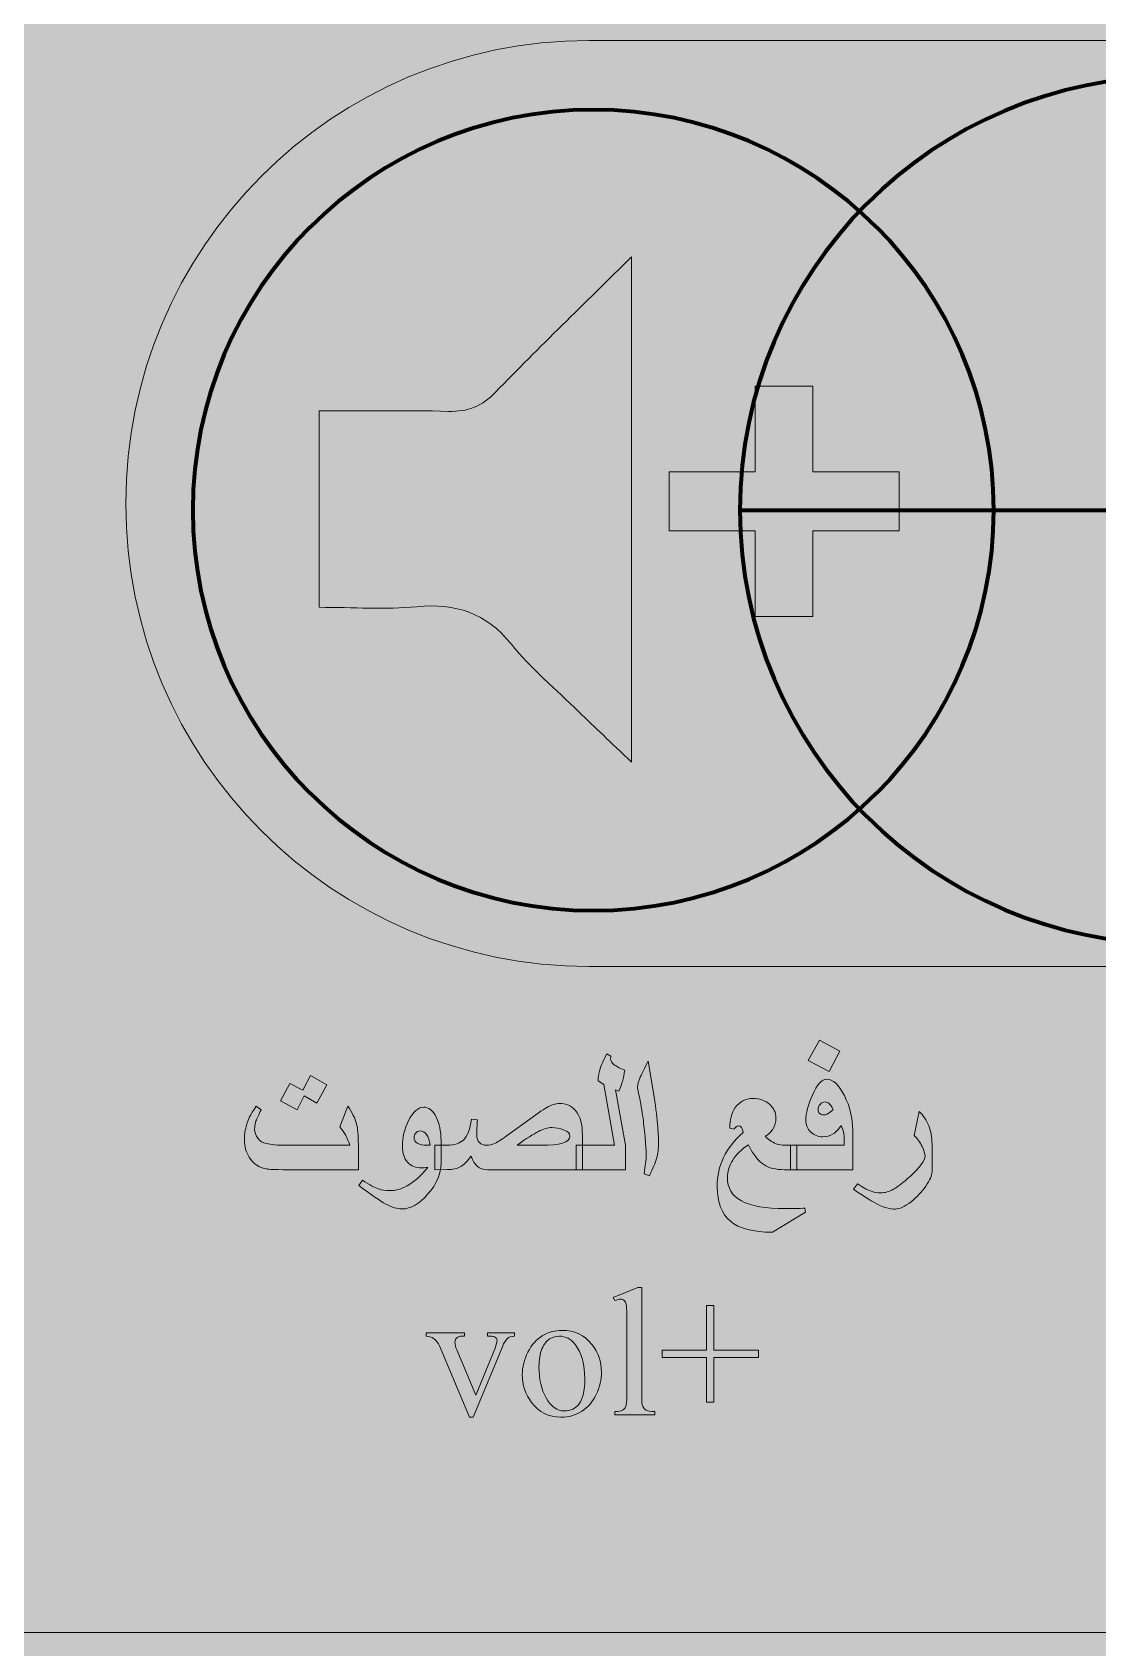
# Model space of a CAD drawing. Header units: inches. Extents: x -1481 to -429, y -1676 to -696.
# Drawn here: x -809.49 to -784.88, y -752 to -714.68 of the extents above; entities that cross this region are included whole.
import ezdxf

# ---------------------------------------------------------------- set-up
doc = ezdxf.new("R2010")
doc.units = ezdxf.units.IN
doc.header["$MEASUREMENT"] = 0
doc.layers.add('Layer 1', color=7, linetype='Continuous')

# ---------------------------------------------------------------- blocks, each defined once
blk = doc.blocks.new('block 233')
at = {"layer": 'Layer 1', "true_color": 0x009344}
h = blk.add_hatch(color=114, dxfattribs=at)
h.dxf.hatch_style = 2
h.paths.add_polyline_path([(-693.785, -985.727), (-933.785, -985.727), (-933.785, -695.727), (-693.785, -695.727)])
at = {"layer": 'Layer 1', "true_color": 0x008345}
h = blk.add_hatch(color=116, dxfattribs=at)
h.dxf.hatch_style = 2
h.paths.add_polyline_path([(-693.785, -751.646), (-933.785, -751.646), (-933.785, -695.727), (-693.785, -695.727)])
at = {"layer": 'Layer 1', "lineweight": 0}
blk.add_lwpolyline([(-693.785, -751.646), (-933.785, -751.646), (-933.785, -695.727), (-693.785, -695.727), (-693.785, -751.646)], dxfattribs=at)
blk = doc.blocks.new('block 236')
at = {"layer": 'Layer 1', "color": 109, "lineweight": 120, "true_color": 0x166634}
for points in [[(-783.127, -715.699), (-783.127, -735.734)], [(-793.144, -725.716), (-773.109, -725.716)]]:
    blk.add_lwpolyline(points, dxfattribs=at)
blk.add_open_spline([(-773.109, -725.716), (-773.109, -731.249), (-777.594, -735.734), (-783.127, -735.734), (-788.659, -735.734), (-793.144, -731.249), (-793.144, -725.716), (-793.144, -720.184), (-788.659, -715.699), (-783.127, -715.699), (-777.594, -715.699), (-773.109, -720.184), (-773.109, -725.716)], degree=3, knots=[0, 0, 0, 0, 1, 1, 1, 2, 2, 2, 3, 3, 3, 4, 4, 4, 4], dxfattribs=at)
blk = doc.blocks.new('block 234')
at = {"layer": 'Layer 1'}
blk.add_blockref('block 236', (0, 0), dxfattribs=at)
blk = doc.blocks.new('block 250')
at = {"layer": 'Layer 1', "lineweight": 0}
for points in [[(-790.84, -738.219), (-791.088, -738.682), (-791.572, -738.43), (-791.307, -737.963), (-790.84, -738.219)], [(-802.689, -738.992), (-802.916, -739.414), (-803.21, -739.248), (-803.375, -739.575), (-803.759, -739.364), (-803.544, -738.963), (-803.238, -739.116), (-803.065, -738.781), (-802.689, -738.992)]]:
    blk.add_lwpolyline(points, dxfattribs=at)
for points, knots in [([(-795.791, -740.954), (-795.791, -740.954), (-796.928, -740.954), (-796.928, -740.954), (-796.928, -740.954), (-796.928, -740.391), (-796.928, -740.391), (-796.928, -740.391), (-796.039, -740.391), (-796.039, -740.391), (-796.039, -740.391), (-796.289, -738.988), (-796.289, -738.988), (-796.289, -738.988), (-796.421, -738.901), (-796.421, -738.901), (-796.421, -738.82), (-796.409, -738.738), (-796.384, -738.655), (-796.352, -738.55), (-796.299, -738.426), (-796.223, -738.281), (-796.223, -738.281), (-796.128, -738.33), (-796.128, -738.33), (-796.128, -738.339), (-796.131, -738.361), (-796.136, -738.397), (-796.136, -738.442), (-796.107, -738.486), (-796.049, -738.529), (-795.998, -738.567), (-795.917, -738.61), (-795.805, -738.657), (-795.818, -738.745), (-795.836, -738.831), (-795.86, -738.915), (-795.884, -739), (-795.911, -739.075), (-795.942, -739.141), (-795.942, -739.141), (-796.016, -739.112), (-796.016, -739.112), (-796.016, -739.112), (-795.791, -740.391), (-795.791, -740.391), (-795.791, -740.391), (-795.791, -740.954), (-795.791, -740.954)], [0, 0, 0, 0, 1, 1, 1, 2, 2, 2, 3, 3, 3, 4, 4, 4, 5, 5, 5, 6, 6, 6, 7, 7, 7, 8, 8, 8, 9, 9, 9, 10, 10, 10, 11, 11, 11, 12, 12, 12, 13, 13, 13, 14, 14, 14, 15, 15, 15, 16, 16, 16, 16]), ([(-795.026, -740.352), (-795.026, -740.475), (-795.041, -740.587), (-795.069, -740.688), (-795.098, -740.789), (-795.154, -740.925), (-795.237, -741.096), (-795.237, -741.096), (-795.361, -741.047), (-795.361, -741.047), (-795.328, -740.87), (-795.311, -740.727), (-795.311, -740.617), (-795.311, -740.533), (-795.318, -740.409), (-795.332, -740.247), (-795.346, -740.084), (-795.363, -739.923), (-795.384, -739.764), (-795.404, -739.605), (-795.438, -739.415), (-795.485, -739.195), (-795.501, -739.117), (-795.51, -739.064), (-795.51, -739.035), (-795.51, -738.993), (-795.488, -738.92), (-795.446, -738.817), (-795.403, -738.715), (-795.343, -738.59), (-795.266, -738.444), (-795.266, -738.444), (-795.142, -739.176), (-795.142, -739.176), (-795.096, -739.454), (-795.065, -739.695), (-795.047, -739.899), (-795.033, -740.056), (-795.026, -740.207), (-795.026, -740.352)], [0, 0, 0, 0, 1, 1, 1, 2, 2, 2, 3, 3, 3, 4, 4, 4, 5, 5, 5, 6, 6, 6, 7, 7, 7, 8, 8, 8, 9, 9, 9, 10, 10, 10, 11, 11, 11, 12, 12, 12, 13, 13, 13, 13]), ([(-790.541, -740.954), (-790.541, -740.954), (-791.975, -740.954), (-791.975, -740.954), (-791.975, -740.954), (-791.975, -740.391), (-791.975, -740.391), (-791.975, -740.391), (-790.735, -740.391), (-790.735, -740.391), (-790.735, -740.271), (-790.738, -740.186), (-790.745, -740.135), (-790.756, -740.056), (-790.779, -739.988), (-790.813, -739.93), (-790.857, -740.016), (-790.917, -740.081), (-790.991, -740.127), (-791.066, -740.172), (-791.145, -740.195), (-791.229, -740.195), (-791.339, -740.195), (-791.432, -740.158), (-791.508, -740.085), (-791.584, -740.012), (-791.622, -739.921), (-791.622, -739.81), (-791.622, -739.648), (-791.572, -739.455), (-791.473, -739.232), (-791.364, -738.986), (-791.254, -738.864), (-791.142, -738.864), (-790.997, -738.864), (-790.861, -738.99), (-790.733, -739.242), (-790.605, -739.494), (-790.541, -739.761), (-790.541, -740.042), (-790.541, -740.042), (-790.541, -740.954), (-790.541, -740.954)], [0, 0, 0, 0, 1, 1, 1, 2, 2, 2, 3, 3, 3, 4, 4, 4, 5, 5, 5, 6, 6, 6, 7, 7, 7, 8, 8, 8, 9, 9, 9, 10, 10, 10, 11, 11, 11, 12, 12, 12, 13, 13, 13, 14, 14, 14, 14]), ([(-791.632, -741.935), (-791.632, -741.935), (-792.393, -742.398), (-792.393, -742.398), (-792.84, -742.398), (-793.165, -742.314), (-793.367, -742.145), (-793.569, -741.976), (-793.67, -741.712), (-793.67, -741.353), (-793.67, -741.102), (-793.622, -740.875), (-793.525, -740.672), (-793.429, -740.47), (-793.277, -740.278), (-793.071, -740.096), (-793.087, -739.994), (-793.124, -739.943), (-793.182, -739.943), (-793.204, -739.943), (-793.222, -739.949), (-793.234, -739.961), (-793.25, -739.982), (-793.266, -740.001), (-793.281, -740.017), (-793.281, -740.017), (-793.381, -739.997), (-793.381, -739.997), (-793.381, -739.805), (-793.338, -739.646), (-793.253, -739.521), (-793.156, -739.381), (-793.021, -739.31), (-792.847, -739.31), (-792.693, -739.31), (-792.566, -739.353), (-792.465, -739.438), (-792.364, -739.524), (-792.314, -739.634), (-792.314, -739.769), (-792.314, -739.85), (-792.335, -739.928), (-792.376, -740.001), (-792.422, -740.081), (-792.484, -740.14), (-792.562, -740.178), (-792.493, -740.258), (-792.409, -740.317), (-792.31, -740.354), (-792.242, -740.379), (-792.179, -740.391), (-792.12, -740.391), (-792.12, -740.391), (-791.83, -740.391), (-791.83, -740.391), (-791.83, -740.391), (-791.83, -740.954), (-791.83, -740.954), (-791.83, -740.954), (-792.12, -740.954), (-792.12, -740.954), (-792.317, -740.954), (-792.475, -740.915), (-792.593, -740.838), (-792.725, -740.752), (-792.845, -740.6), (-792.951, -740.381), (-793.105, -740.483), (-793.224, -740.6), (-793.308, -740.731), (-793.392, -740.863), (-793.434, -740.997), (-793.434, -741.133), (-793.434, -741.377), (-793.327, -741.558), (-793.111, -741.676), (-792.895, -741.794), (-792.555, -741.853), (-792.091, -741.853), (-792.019, -741.853), (-791.943, -741.852), (-791.863, -741.851), (-791.784, -741.849), (-791.711, -741.847), (-791.644, -741.844), (-791.644, -741.844), (-791.632, -741.935), (-791.632, -741.935)], [0, 0, 0, 0, 1, 1, 1, 2, 2, 2, 3, 3, 3, 4, 4, 4, 5, 5, 5, 6, 6, 6, 7, 7, 7, 8, 8, 8, 9, 9, 9, 10, 10, 10, 11, 11, 11, 12, 12, 12, 13, 13, 13, 14, 14, 14, 15, 15, 15, 16, 16, 16, 17, 17, 17, 18, 18, 18, 19, 19, 19, 20, 20, 20, 21, 21, 21, 22, 22, 22, 23, 23, 23, 24, 24, 24, 25, 25, 25, 26, 26, 26, 27, 27, 27, 28, 28, 28, 29, 29, 29, 29]), ([(-801.959, -740.954), (-801.959, -740.954), (-803.693, -740.954), (-803.693, -740.954), (-803.86, -740.954), (-803.971, -740.951), (-804.025, -740.945), (-804.079, -740.94), (-804.138, -740.925), (-804.202, -740.902), (-804.315, -740.863), (-804.408, -740.785), (-804.481, -740.666), (-804.554, -740.548), (-804.59, -740.415), (-804.59, -740.269), (-804.59, -740.213), (-804.588, -740.162), (-804.582, -740.117), (-804.577, -740.073), (-804.566, -740.02), (-804.549, -739.959), (-804.526, -739.87), (-804.499, -739.795), (-804.47, -739.734), (-804.442, -739.673), (-804.391, -739.591), (-804.317, -739.488), (-804.317, -739.488), (-804.202, -739.571), (-804.202, -739.571), (-804.261, -739.68), (-804.301, -739.766), (-804.323, -739.829), (-804.344, -739.892), (-804.355, -739.955), (-804.355, -740.017), (-804.355, -740.096), (-804.33, -740.166), (-804.279, -740.229), (-804.229, -740.292), (-804.163, -740.333), (-804.082, -740.352), (-804.034, -740.364), (-803.971, -740.374), (-803.893, -740.381), (-803.815, -740.388), (-803.733, -740.391), (-803.648, -740.391), (-803.648, -740.391), (-802.153, -740.391), (-802.153, -740.391), (-802.192, -740.287), (-802.224, -740.212), (-802.248, -740.168), (-802.277, -740.116), (-802.324, -740.049), (-802.389, -739.968), (-802.389, -739.968), (-802.203, -739.488), (-802.203, -739.488), (-802.1, -739.635), (-802.032, -739.771), (-802, -739.893), (-801.973, -740.001), (-801.959, -740.159), (-801.959, -740.369), (-801.959, -740.369), (-801.959, -740.954), (-801.959, -740.954)], [0, 0, 0, 0, 1, 1, 1, 2, 2, 2, 3, 3, 3, 4, 4, 4, 5, 5, 5, 6, 6, 6, 7, 7, 7, 8, 8, 8, 9, 9, 9, 10, 10, 10, 11, 11, 11, 12, 12, 12, 13, 13, 13, 14, 14, 14, 15, 15, 15, 16, 16, 16, 17, 17, 17, 18, 18, 18, 19, 19, 19, 20, 20, 20, 21, 21, 21, 22, 22, 22, 23, 23, 23, 23]), ([(-800.049, -740.811), (-800.049, -741.048), (-800.15, -741.282), (-800.351, -741.514), (-800.552, -741.745), (-800.75, -741.861), (-800.946, -741.861), (-801.06, -741.861), (-801.186, -741.824), (-801.321, -741.751), (-801.457, -741.678), (-801.665, -741.534), (-801.947, -741.319), (-801.947, -741.319), (-801.86, -741.2), (-801.86, -741.2), (-801.711, -741.299), (-801.589, -741.365), (-801.494, -741.398), (-801.415, -741.426), (-801.326, -741.439), (-801.227, -741.439), (-801.094, -741.439), (-800.961, -741.402), (-800.83, -741.328), (-800.676, -741.24), (-800.516, -741.098), (-800.351, -740.902), (-800.409, -740.91), (-800.457, -740.914), (-800.495, -740.914), (-800.632, -740.914), (-800.74, -740.87), (-800.821, -740.781), (-800.902, -740.692), (-800.942, -740.571), (-800.942, -740.418), (-800.942, -740.211), (-800.894, -740.012), (-800.799, -739.821), (-800.696, -739.613), (-800.578, -739.509), (-800.446, -739.509), (-800.336, -739.509), (-800.242, -739.584), (-800.165, -739.734), (-800.088, -739.884), (-800.049, -740.065), (-800.049, -740.278), (-800.049, -740.278), (-800.049, -740.811), (-800.049, -740.811)], [0, 0, 0, 0, 1, 1, 1, 2, 2, 2, 3, 3, 3, 4, 4, 4, 5, 5, 5, 6, 6, 6, 7, 7, 7, 8, 8, 8, 9, 9, 9, 10, 10, 10, 11, 11, 11, 12, 12, 12, 13, 13, 13, 14, 14, 14, 15, 15, 15, 16, 16, 16, 17, 17, 17, 17]), ([(-796.783, -740.954), (-796.783, -740.954), (-798.972, -740.954), (-798.972, -740.954), (-799.07, -740.954), (-799.148, -740.929), (-799.207, -740.88), (-799.265, -740.831), (-799.315, -740.752), (-799.357, -740.641), (-799.445, -740.764), (-799.529, -740.847), (-799.609, -740.892), (-799.682, -740.932), (-799.778, -740.951), (-799.898, -740.951), (-799.898, -740.951), (-800.194, -740.954), (-800.194, -740.954), (-800.194, -740.954), (-800.194, -740.391), (-800.194, -740.391), (-800.194, -740.391), (-799.898, -740.389), (-799.898, -740.389), (-799.738, -740.389), (-799.617, -740.349), (-799.534, -740.269), (-799.438, -740.176), (-799.376, -740.014), (-799.348, -739.786), (-799.348, -739.786), (-799.208, -739.806), (-799.208, -739.806), (-799.212, -739.856), (-799.215, -739.896), (-799.216, -739.926), (-799.222, -740.017), (-799.224, -740.09), (-799.224, -740.145), (-799.224, -740.224), (-799.204, -740.285), (-799.162, -740.327), (-799.121, -740.37), (-799.066, -740.391), (-798.999, -740.391), (-798.931, -740.391), (-798.869, -740.378), (-798.812, -740.35), (-798.755, -740.322), (-798.665, -740.265), (-798.542, -740.178), (-798.542, -740.178), (-797.802, -739.649), (-797.802, -739.649), (-797.715, -739.587), (-797.65, -739.543), (-797.606, -739.517), (-797.505, -739.456), (-797.408, -739.426), (-797.314, -739.426), (-797.16, -739.426), (-797.037, -739.48), (-796.944, -739.589), (-796.837, -739.716), (-796.783, -739.907), (-796.783, -740.162), (-796.783, -740.162), (-796.783, -740.954), (-796.783, -740.954)], [0, 0, 0, 0, 1, 1, 1, 2, 2, 2, 3, 3, 3, 4, 4, 4, 5, 5, 5, 6, 6, 6, 7, 7, 7, 8, 8, 8, 9, 9, 9, 10, 10, 10, 11, 11, 11, 12, 12, 12, 13, 13, 13, 14, 14, 14, 15, 15, 15, 16, 16, 16, 17, 17, 17, 18, 18, 18, 19, 19, 19, 20, 20, 20, 21, 21, 21, 22, 22, 22, 23, 23, 23, 23]), ([(-790.989, -739.562), (-791.026, -739.498), (-791.059, -739.453), (-791.087, -739.427), (-791.116, -739.402), (-791.146, -739.389), (-791.179, -739.389), (-791.221, -739.389), (-791.258, -739.407), (-791.291, -739.445), (-791.324, -739.482), (-791.341, -739.525), (-791.341, -739.575), (-791.341, -739.607), (-791.328, -739.633), (-791.302, -739.654), (-791.277, -739.676), (-791.244, -739.686), (-791.204, -739.686), (-791.172, -739.686), (-791.14, -739.677), (-791.108, -739.659), (-791.076, -739.64), (-791.036, -739.608), (-790.989, -739.562)], [0, 0, 0, 0, 1, 1, 1, 2, 2, 2, 3, 3, 3, 4, 4, 4, 5, 5, 5, 6, 6, 6, 7, 7, 7, 8, 8, 8, 8]), ([(-788.709, -741.001), (-788.709, -741.085), (-788.757, -741.196), (-788.854, -741.335), (-788.95, -741.473), (-789.063, -741.594), (-789.193, -741.696), (-789.336, -741.809), (-789.459, -741.865), (-789.561, -741.865), (-789.682, -741.865), (-789.812, -741.831), (-789.951, -741.762), (-790.073, -741.703), (-790.262, -741.584), (-790.52, -741.406), (-790.52, -741.406), (-790.433, -741.278), (-790.433, -741.278), (-790.309, -741.361), (-790.209, -741.417), (-790.133, -741.446), (-790.058, -741.474), (-789.976, -741.489), (-789.887, -741.489), (-789.792, -741.489), (-789.697, -741.462), (-789.602, -741.408), (-789.507, -741.355), (-789.377, -741.255), (-789.213, -741.109), (-788.985, -740.905), (-788.87, -740.748), (-788.87, -740.637), (-788.87, -740.582), (-788.892, -740.51), (-788.937, -740.42), (-788.986, -740.318), (-789.047, -740.234), (-789.118, -740.166), (-789.118, -740.166), (-789.003, -739.608), (-789.003, -739.608), (-788.909, -739.704), (-788.837, -739.815), (-788.786, -739.941), (-788.735, -740.066), (-788.709, -740.209), (-788.709, -740.369), (-788.709, -740.369), (-788.709, -741.001), (-788.709, -741.001)], [0, 0, 0, 0, 1, 1, 1, 2, 2, 2, 3, 3, 3, 4, 4, 4, 5, 5, 5, 6, 6, 6, 7, 7, 7, 8, 8, 8, 9, 9, 9, 10, 10, 10, 11, 11, 11, 12, 12, 12, 13, 13, 13, 14, 14, 14, 15, 15, 15, 16, 16, 16, 17, 17, 17, 17]), ([(-800.297, -740.391), (-800.336, -740.169), (-800.414, -740.059), (-800.533, -740.059), (-800.575, -740.059), (-800.61, -740.075), (-800.635, -740.109), (-800.661, -740.143), (-800.673, -740.18), (-800.673, -740.22), (-800.673, -740.269), (-800.646, -740.31), (-800.592, -740.343), (-800.537, -740.375), (-800.465, -740.391), (-800.376, -740.391), (-800.376, -740.391), (-800.297, -740.391), (-800.297, -740.391)], [0, 0, 0, 0, 1, 1, 1, 2, 2, 2, 3, 3, 3, 4, 4, 4, 5, 5, 5, 6, 6, 6, 6]), ([(-797.072, -740.18), (-797.072, -740.118), (-797.121, -740.068), (-797.219, -740.03), (-797.301, -739.998), (-797.391, -739.982), (-797.492, -739.982), (-797.583, -739.982), (-797.685, -740.011), (-797.799, -740.07), (-797.913, -740.128), (-798.078, -740.236), (-798.294, -740.391), (-798.294, -740.391), (-797.753, -740.391), (-797.753, -740.391), (-797.299, -740.391), (-797.072, -740.321), (-797.072, -740.18)], [0, 0, 0, 0, 1, 1, 1, 2, 2, 2, 3, 3, 3, 4, 4, 4, 5, 5, 5, 6, 6, 6, 6])]:
    blk.add_open_spline(points, degree=3, knots=knots, dxfattribs=at)
blk = doc.blocks.new('block 252')
at = {"layer": 'Layer 1', "lineweight": 0}
blk.add_lwpolyline([(-793.916, -746.324), (-793.916, -745.293), (-794.945, -745.293), (-794.945, -745.123), (-793.916, -745.123), (-793.916, -744.096), (-793.75, -744.096), (-793.75, -745.123), (-792.717, -745.123), (-792.717, -745.293), (-793.75, -745.293), (-793.75, -746.324), (-793.916, -746.324)], dxfattribs=at)
for points, knots in [([(-795.414, -743.676), (-795.414, -743.676), (-795.414, -746.188), (-795.414, -746.188), (-795.414, -746.306), (-795.406, -746.385), (-795.388, -746.423), (-795.371, -746.462), (-795.345, -746.491), (-795.309, -746.511), (-795.273, -746.531), (-795.206, -746.541), (-795.108, -746.541), (-795.108, -746.541), (-795.108, -746.616), (-795.108, -746.616), (-795.108, -746.616), (-796.036, -746.616), (-796.036, -746.616), (-796.036, -746.616), (-796.036, -746.541), (-796.036, -746.541), (-795.95, -746.541), (-795.89, -746.532), (-795.859, -746.514), (-795.827, -746.496), (-795.802, -746.467), (-795.784, -746.425), (-795.766, -746.384), (-795.757, -746.305), (-795.757, -746.188), (-795.757, -746.188), (-795.757, -744.468), (-795.757, -744.468), (-795.757, -744.254), (-795.762, -744.123), (-795.772, -744.074), (-795.781, -744.025), (-795.797, -743.992), (-795.818, -743.974), (-795.84, -743.956), (-795.867, -743.947), (-795.9, -743.947), (-795.936, -743.947), (-795.981, -743.958), (-796.036, -743.98), (-796.036, -743.98), (-796.071, -743.908), (-796.071, -743.908), (-796.071, -743.908), (-795.507, -743.676), (-795.507, -743.676), (-795.507, -743.676), (-795.414, -743.676), (-795.414, -743.676)], [0, 0, 0, 0, 1, 1, 1, 2, 2, 2, 3, 3, 3, 4, 4, 4, 5, 5, 5, 6, 6, 6, 7, 7, 7, 8, 8, 8, 9, 9, 9, 10, 10, 10, 11, 11, 11, 12, 12, 12, 13, 13, 13, 14, 14, 14, 15, 15, 15, 16, 16, 16, 17, 17, 17, 18, 18, 18, 18]), ([(-800.396, -744.722), (-800.396, -744.722), (-799.505, -744.722), (-799.505, -744.722), (-799.505, -744.722), (-799.505, -744.799), (-799.505, -744.799), (-799.505, -744.799), (-799.563, -744.799), (-799.563, -744.799), (-799.616, -744.799), (-799.657, -744.812), (-799.686, -744.838), (-799.714, -744.864), (-799.728, -744.899), (-799.728, -744.943), (-799.728, -744.992), (-799.714, -745.049), (-799.685, -745.115), (-799.685, -745.115), (-799.244, -746.161), (-799.244, -746.161), (-799.244, -746.161), (-798.802, -745.076), (-798.802, -745.076), (-798.77, -744.998), (-798.755, -744.94), (-798.755, -744.9), (-798.755, -744.881), (-798.76, -744.865), (-798.771, -744.852), (-798.786, -744.832), (-798.806, -744.818), (-798.829, -744.81), (-798.852, -744.802), (-798.9, -744.799), (-798.972, -744.799), (-798.972, -744.799), (-798.972, -744.722), (-798.972, -744.722), (-798.972, -744.722), (-798.354, -744.722), (-798.354, -744.722), (-798.354, -744.722), (-798.354, -744.799), (-798.354, -744.799), (-798.425, -744.804), (-798.475, -744.819), (-798.502, -744.842), (-798.551, -744.883), (-798.594, -744.952), (-798.633, -745.049), (-798.633, -745.049), (-799.304, -746.673), (-799.304, -746.673), (-799.304, -746.673), (-799.389, -746.673), (-799.389, -746.673), (-799.389, -746.673), (-800.065, -745.076), (-800.065, -745.076), (-800.095, -745.001), (-800.124, -744.948), (-800.152, -744.915), (-800.179, -744.883), (-800.215, -744.856), (-800.257, -744.834), (-800.281, -744.821), (-800.327, -744.81), (-800.396, -744.799), (-800.396, -744.799), (-800.396, -744.722), (-800.396, -744.722)], [0, 0, 0, 0, 1, 1, 1, 2, 2, 2, 3, 3, 3, 4, 4, 4, 5, 5, 5, 6, 6, 6, 7, 7, 7, 8, 8, 8, 9, 9, 9, 10, 10, 10, 11, 11, 11, 12, 12, 12, 13, 13, 13, 14, 14, 14, 15, 15, 15, 16, 16, 16, 17, 17, 17, 18, 18, 18, 19, 19, 19, 20, 20, 20, 21, 21, 21, 22, 22, 22, 23, 23, 23, 24, 24, 24, 24]), ([(-797.256, -744.666), (-796.969, -744.666), (-796.739, -744.775), (-796.566, -744.993), (-796.418, -745.179), (-796.344, -745.393), (-796.344, -745.634), (-796.344, -745.803), (-796.385, -745.975), (-796.466, -746.148), (-796.548, -746.322), (-796.66, -746.453), (-796.802, -746.541), (-796.945, -746.629), (-797.104, -746.673), (-797.279, -746.673), (-797.564, -746.673), (-797.791, -746.56), (-797.959, -746.332), (-798.101, -746.141), (-798.172, -745.926), (-798.172, -745.687), (-798.172, -745.514), (-798.129, -745.341), (-798.042, -745.17), (-797.956, -744.998), (-797.843, -744.871), (-797.702, -744.789), (-797.562, -744.707), (-797.413, -744.666), (-797.256, -744.666)], [0, 0, 0, 0, 1, 1, 1, 2, 2, 2, 3, 3, 3, 4, 4, 4, 5, 5, 5, 6, 6, 6, 7, 7, 7, 8, 8, 8, 9, 9, 9, 10, 10, 10, 10]), ([(-797.32, -744.801), (-797.393, -744.801), (-797.466, -744.822), (-797.54, -744.866), (-797.614, -744.909), (-797.673, -744.985), (-797.719, -745.094), (-797.764, -745.203), (-797.787, -745.343), (-797.787, -745.514), (-797.787, -745.789), (-797.732, -746.027), (-797.623, -746.227), (-797.513, -746.427), (-797.369, -746.527), (-797.19, -746.527), (-797.056, -746.527), (-796.946, -746.472), (-796.859, -746.361), (-796.772, -746.251), (-796.729, -746.062), (-796.729, -745.793), (-796.729, -745.457), (-796.801, -745.192), (-796.946, -744.999), (-797.044, -744.867), (-797.168, -744.801), (-797.32, -744.801)], [0, 0, 0, 0, 1, 1, 1, 2, 2, 2, 3, 3, 3, 4, 4, 4, 5, 5, 5, 6, 6, 6, 7, 7, 7, 8, 8, 8, 9, 9, 9, 9])]:
    blk.add_open_spline(points, degree=3, knots=knots, dxfattribs=at)
blk = doc.blocks.new('block 288')
at = {"layer": 'Layer 1', "true_color": 0x38b449}
h = blk.add_hatch(color=95, dxfattribs=at)
h.dxf.hatch_style = 2
h.paths.add_polyline_path([(-792.79, -728.17), (-792.79, -726.194), (-794.782, -726.194), (-794.782, -724.83), (-792.79, -724.83), (-792.79, -722.854), (-791.463, -722.854), (-791.463, -724.83), (-789.466, -724.83), (-789.466, -726.194), (-791.463, -726.194), (-791.463, -728.17)])
at = {"layer": 'Layer 1', "lineweight": 0}
blk.add_lwpolyline([(-792.79, -728.17), (-792.79, -726.194), (-794.782, -726.194), (-794.782, -724.83), (-792.79, -724.83), (-792.79, -722.854), (-791.463, -722.854), (-791.463, -724.83), (-789.466, -724.83), (-789.466, -726.194), (-791.463, -726.194), (-791.463, -728.17), (-792.79, -728.17)], dxfattribs=at)
blk = doc.blocks.new('block 287')
at = {"layer": 'Layer 1', "true_color": 0x38b449}
h = blk.add_hatch(color=95, dxfattribs=at)
h.dxf.hatch_style = 2
edge = h.paths.add_edge_path()
edge.add_spline(control_points=[(-795.646, -719.862), (-795.646, -723.777), (-795.646, -727.564), (-795.646, -731.542), (-796.13, -731.079), (-796.501, -730.731), (-796.864, -730.375), (-797.393, -729.859), (-797.967, -729.378), (-798.43, -728.807), (-799.015, -728.088), (-799.712, -727.863), (-800.608, -727.947), (-801.337, -728.015), (-802.078, -727.961), (-802.861, -727.961), (-802.861, -726.421), (-802.861, -724.958), (-802.861, -723.424), (-801.853, -723.424), (-800.865, -723.405), (-799.878, -723.433), (-799.43, -723.446), (-799.108, -723.319), (-798.791, -722.991), (-797.785, -721.953), (-796.744, -720.949), (-795.646, -719.862)], knot_values=[0, 0, 0, 0, 1, 1, 1, 2, 2, 2, 3, 3, 3, 4, 4, 4, 5, 5, 5, 6, 6, 6, 7, 7, 7, 8, 8, 8, 9, 9, 9, 9], degree=3, periodic=1)
at = {"layer": 'Layer 1', "color": 109, "lineweight": 106, "true_color": 0x166634}
blk.add_open_spline([(-787.282, -725.716), (-787.282, -730.825), (-791.424, -734.967), (-796.532, -734.967), (-801.641, -734.967), (-805.783, -730.825), (-805.783, -725.716), (-805.783, -720.608), (-801.641, -716.466), (-796.532, -716.466), (-791.424, -716.466), (-787.282, -720.608), (-787.282, -725.716)], degree=3, knots=[0, 0, 0, 0, 1, 1, 1, 2, 2, 2, 3, 3, 3, 4, 4, 4, 4], dxfattribs=at)
at = {"layer": 'Layer 1', "lineweight": 0}
blk.add_open_spline([(-795.646, -719.862), (-795.646, -723.777), (-795.646, -727.564), (-795.646, -731.542), (-796.13, -731.079), (-796.501, -730.731), (-796.864, -730.375), (-797.393, -729.859), (-797.967, -729.378), (-798.43, -728.807), (-799.015, -728.088), (-799.712, -727.863), (-800.608, -727.947), (-801.337, -728.015), (-802.078, -727.961), (-802.861, -727.961), (-802.861, -726.421), (-802.861, -724.958), (-802.861, -723.424), (-801.853, -723.424), (-800.865, -723.405), (-799.878, -723.433), (-799.43, -723.446), (-799.108, -723.319), (-798.791, -722.991), (-797.785, -721.953), (-796.744, -720.949), (-795.646, -719.862)], degree=3, knots=[0, 0, 0, 0, 1, 1, 1, 2, 2, 2, 3, 3, 3, 4, 4, 4, 5, 5, 5, 6, 6, 6, 7, 7, 7, 8, 8, 8, 9, 9, 9, 9], dxfattribs=at)
at = {"layer": 'Layer 1'}
blk.add_blockref('block 288', (0, 0), dxfattribs=at)

msp = doc.modelspace()

# ---------------------------------------------------------------- hatches: boundary and pattern name
at = {"layer": 'Layer 1', "true_color": 0x005f32}
h = msp.add_hatch(color=128, dxfattribs=at)
h.dxf.hatch_style = 2
edge = h.paths.add_edge_path()
edge.add_spline(control_points=[(-771.672, -736.259), (-771.672, -736.259), (-796.635, -736.259), (-796.635, -736.259), (-802.543, -736.259), (-807.331, -731.47), (-807.331, -725.563), (-807.331, -725.563), (-807.331, -725.563), (-807.331, -725.563), (-807.331, -719.656), (-802.543, -714.867), (-796.635, -714.867), (-796.635, -714.867), (-771.672, -714.867), (-771.672, -714.867), (-765.765, -714.867), (-760.977, -719.656), (-760.977, -725.563), (-760.977, -725.563), (-760.977, -725.563), (-760.977, -725.563), (-760.977, -731.47), (-765.765, -736.259), (-771.672, -736.259)], knot_values=[0, 0, 0, 0, 1, 1, 1, 2, 2, 2, 3, 3, 3, 4, 4, 4, 5, 5, 5, 6, 6, 6, 7, 7, 7, 8, 8, 8, 8], degree=3, periodic=1)

# ---------------------------------------------------------------- linework, layer by layer
at = {"layer": 'Layer 1', "lineweight": 0}
msp.add_open_spline([(-771.672, -736.259), (-771.672, -736.259), (-796.635, -736.259), (-796.635, -736.259), (-802.543, -736.259), (-807.331, -731.47), (-807.331, -725.563), (-807.331, -725.563), (-807.331, -725.563), (-807.331, -725.563), (-807.331, -719.656), (-802.543, -714.867), (-796.635, -714.867), (-796.635, -714.867), (-771.672, -714.867), (-771.672, -714.867), (-765.765, -714.867), (-760.977, -719.656), (-760.977, -725.563), (-760.977, -725.563), (-760.977, -725.563), (-760.977, -725.563), (-760.977, -731.47), (-765.765, -736.259), (-771.672, -736.259)], degree=3, knots=[0, 0, 0, 0, 1, 1, 1, 2, 2, 2, 3, 3, 3, 4, 4, 4, 5, 5, 5, 6, 6, 6, 7, 7, 7, 8, 8, 8, 8], dxfattribs=at)

# ---------------------------------------------------------------- block references
at = {"layer": 'Layer 1'}
for name in ['block 233', 'block 234', 'block 287', 'block 250', 'block 252']:
    msp.add_blockref(name, (0, 0), dxfattribs=at)

doc.saveas('drawing.dxf')
